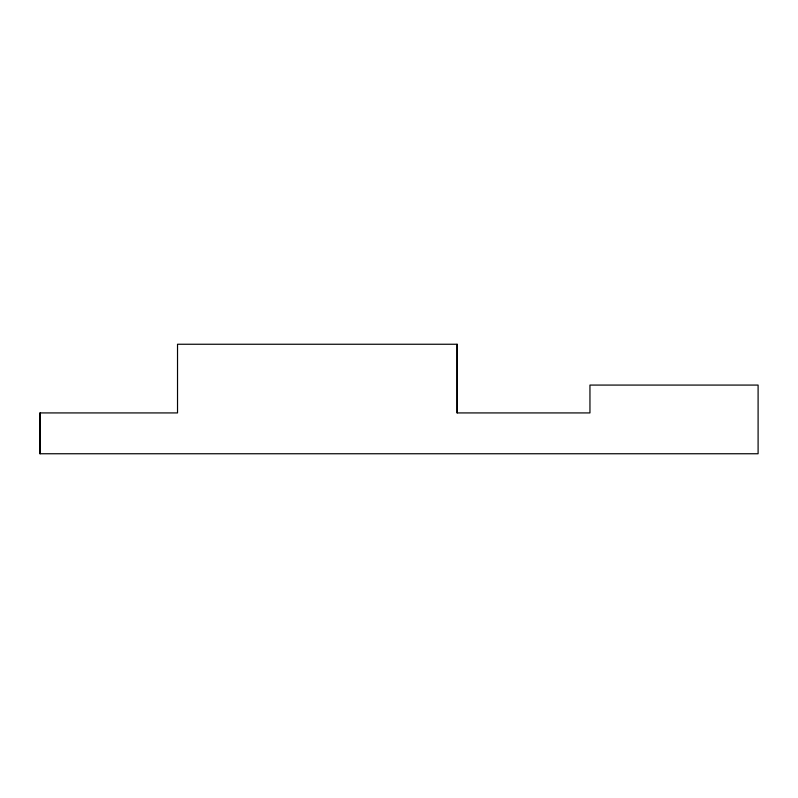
<?xml version="1.0" encoding="UTF-8"?>
<svg xmlns="http://www.w3.org/2000/svg" width="798" height="798" viewBox="0 0 798 798"><rect width="100%" height="100%" fill="white"/><g stroke="black" fill="none" stroke-linecap="round" stroke-linejoin="round"><path stroke-width="1.2" d="M457.134 344.247L177.525 344.247L177.525 412.925L39.9 412.925L39.9 453.753L758.1 453.753L758.1 385.075L589.951 385.075L589.951 412.925L457.124 412.925L457.124 344.247L457.134 412.925M40.139 412.925L40.139 453.753"/></g></svg>
